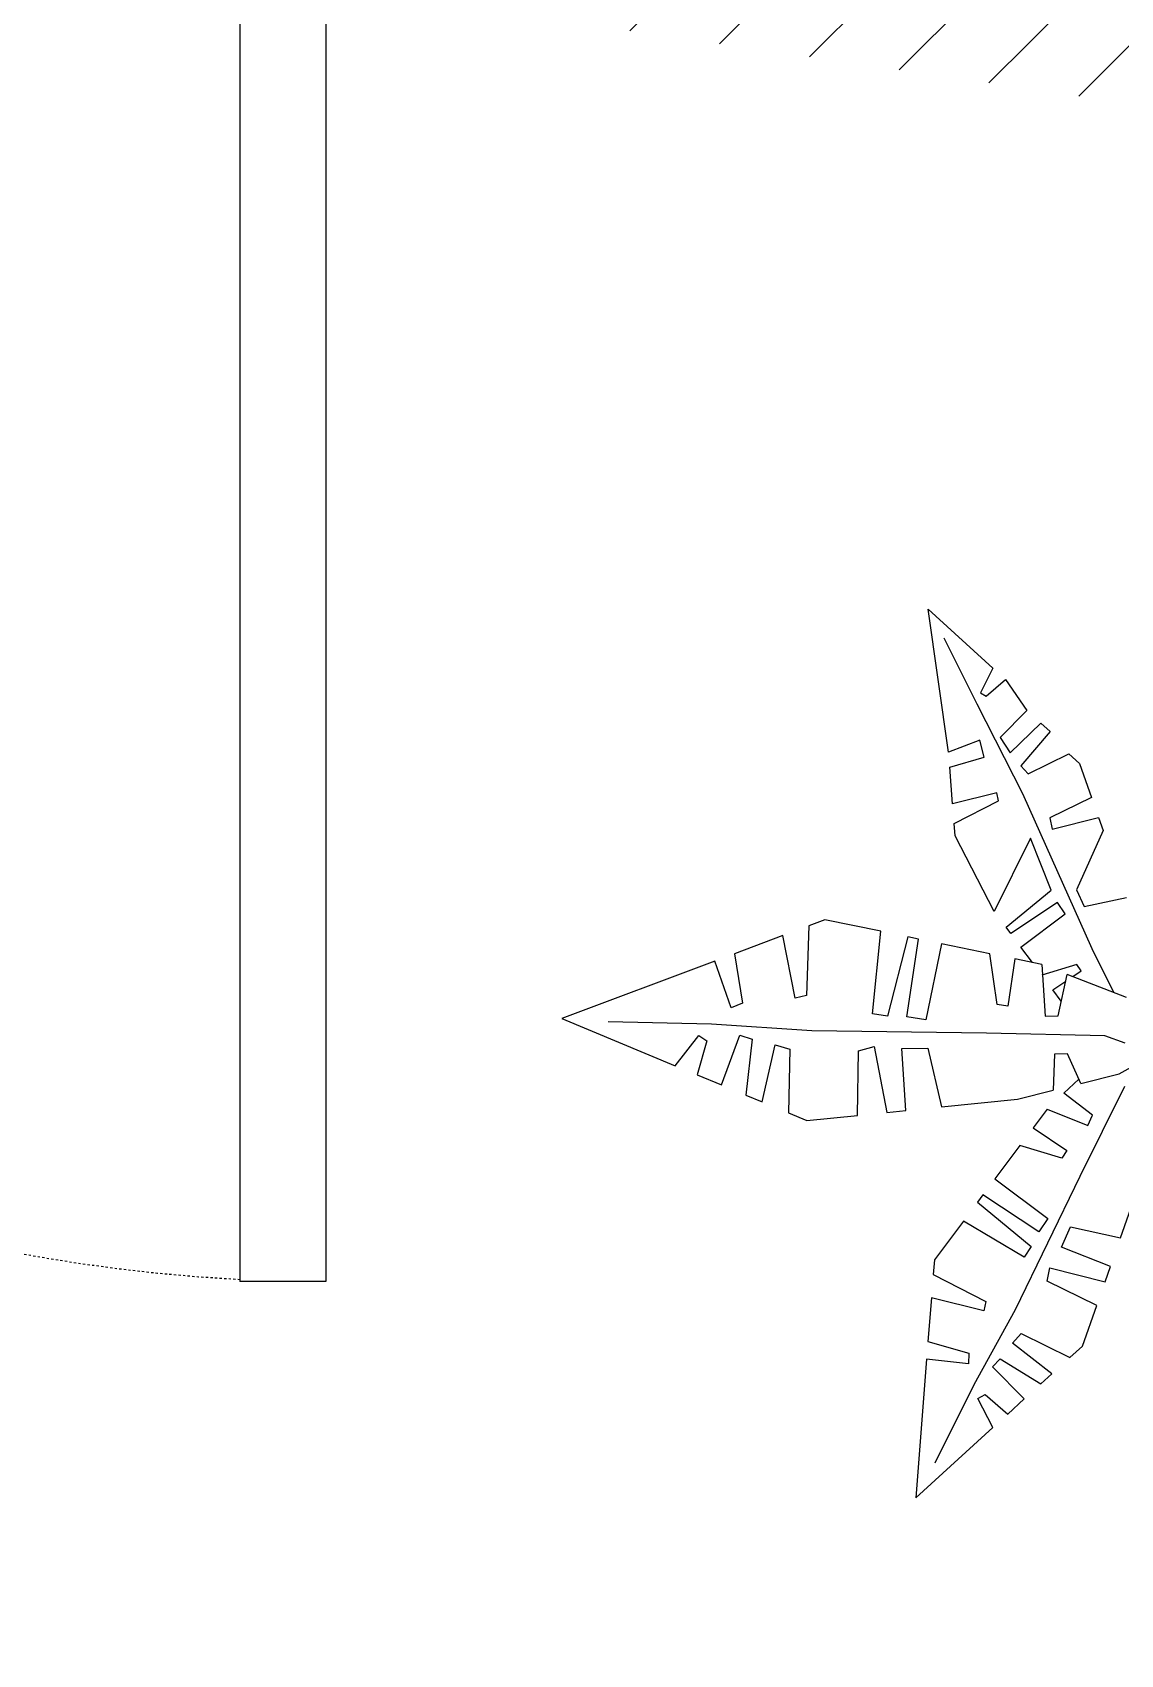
# Model space of a CAD drawing. Header units: millimetres. Extents: x 4686 to 9873, y 2010 to 4441.
# Drawn here: x 5589.3 to 5636.8, y 3766.4 to 3837.2 of the extents above; entities that cross this region are included whole.
import ezdxf

# ---------------------------------------------------------------- set-up
doc = ezdxf.new("R2010")
doc.units = ezdxf.units.MM
doc.linetypes.add('TRATTEGGIATA2', pattern=[0.375, 0.25, -0.125])
for name, color, linetype, lineweight in [('A-DOOR-FULL', 4, 'Continuous', 25), ('PALMA_pianta - trees palm', 104, 'Continuous', 25), ('SEZIONI_medie_small_section', 2, 'Continuous', 25)]:
    doc.layers.add(name, color=color, linetype=linetype, lineweight=lineweight)

msp = doc.modelspace()

# ---------------------------------------------------------------- hatches: boundary and pattern name
at = {"layer": 'SEZIONI_medie_small_section'}
h = msp.add_hatch(dxfattribs=at)
h.set_pattern_fill('ANSI31', color=256)
h.paths.add_polyline_path([(5605.873, 3687.353), (6686.151, 4139.703), (6686.151, 4167.28), (6596.665, 4167.28), (5605.873, 3752.401)])
edge = h.paths.add_edge_path(flags=17)
edge.add_line((5967.263, 3838.679), (6038.907, 3868.679))
edge.add_line((6406.528, 3838.679), (5967.263, 3838.679))
edge.add_line((6038.907, 3868.679), (6436.528, 3868.679))
edge.add_line((5605.885, 3838.679), (5811.919, 3838.679))
edge.add_line((5811.919, 3838.679), (5883.242, 3868.545))
edge.add_line((5883.242, 3868.545), (5605.885, 3868.545))
edge.add_line((5605.885, 3868.545), (5605.885, 3838.679))
edge.add_line((6116.528, 3764.463), (6126.528, 3764.463))
edge.add_line((6116.528, 3838.679), (6116.528, 3764.463))
edge.add_line((6126.528, 3764.463), (6126.528, 3838.679))
h = msp.add_hatch(dxfattribs=at)
h.set_pattern_fill('ANSI31', color=256)
edge = h.paths.add_edge_path()
edge.add_line((5286.528, 3553.632), (5316.528, 3566.194))
edge.add_line((5286.528, 3553.632), (5286.528, 3088.679))
edge.add_line((5316.528, 3118.679), (5316.528, 3566.194))
edge.add_line((5686.528, 3118.679), (5316.528, 3118.679))
edge.add_line((5286.528, 3088.679), (5716.528, 3088.679))
edge.add_line((5716.528, 3088.679), (5716.528, 3208.679))
edge.add_line((5686.528, 3213.679), (5686.528, 3118.679))
edge.add_line((6116.528, 3213.679), (5686.528, 3213.679))
edge.add_line((5716.528, 3208.679), (6086.528, 3208.679))
edge.add_line((6116.528, 3118.679), (6116.528, 3213.679))
edge.add_line((6086.528, 3208.679), (6086.528, 3088.679))
edge.add_line((6436.528, 3088.679), (6116.528, 3088.679))
edge.add_line((6086.528, 3088.679), (6116.528, 3088.679))
edge.add_line((6116.528, 3118.679), (6406.528, 3118.679))
edge.add_line((6406.528, 3118.679), (6406.528, 3838.679))
edge.add_line((6436.528, 3868.679), (6436.528, 3088.679))

# ---------------------------------------------------------------- linework, layer by layer
at = {"layer": 'A-DOOR-FULL'}
for p, q in [((5598.355, 3855.129), (5598.355, 3782.658)), ((5602.12, 3855.129), (5602.12, 3782.658)), ((5602.12, 3782.658), (5598.355, 3782.658))]:
    msp.add_line(p, q, dxfattribs=at)
at = {"layer": 'A-DOOR-FULL', "linetype": 'TRATTEGGIATA2', "ltscale": 0.25}
msp.add_arc((5602.12, 3855.129), 72.471, 180, 267.02226, dxfattribs=at)
at = {"layer": 'PALMA_pianta - trees palm'}
for p, q in [((5629.304, 3805.786), (5628.413, 3812.03)), ((5628.413, 3812.03), (5631.238, 3809.455)), ((5630.547, 3807.883), (5629.112, 3810.766)), ((5631.238, 3809.455), (5630.696, 3808.382)), ((5630.954, 3808.234), (5631.787, 3808.954)), ((5631.787, 3808.954), (5632.728, 3807.607)), ((5630.696, 3808.382), (5630.954, 3808.234)), ((5632.553, 3803.969), (5630.547, 3807.883)), ((5632.728, 3807.607), (5631.562, 3806.425)), ((5632.002, 3805.762), (5633.336, 3807.052)), ((5633.742, 3806.683), (5632.463, 3805.189)), ((5633.336, 3807.052), (5633.742, 3806.683)), ((5633.336, 3807.052), (5633.742, 3806.683)), ((5630.675, 3806.316), (5629.304, 3805.786)), ((5630.856, 3805.56), (5630.675, 3806.316)), ((5631.562, 3806.425), (5632.002, 3805.762)), ((5629.354, 3805.135), (5630.856, 3805.56)), ((5632.776, 3804.837), (5634.562, 3805.716)), ((5634.562, 3805.716), (5635.025, 3805.294)), ((5635.025, 3805.294), (5635.548, 3803.801)), ((5629.479, 3803.529), (5629.354, 3805.135)), ((5632.463, 3805.189), (5632.776, 3804.837)), ((5631.408, 3804.008), (5629.479, 3803.529)), ((5631.481, 3803.657), (5631.408, 3804.008)), ((5635.576, 3797.19), (5632.553, 3803.969)), ((5635.548, 3803.801), (5633.733, 3802.915)), ((5629.546, 3802.665), (5631.481, 3803.657)), ((5629.588, 3802.133), (5629.546, 3802.665)), ((5633.733, 3802.915), (5633.825, 3802.417)), ((5633.825, 3802.417), (5635.852, 3802.931)), ((5635.852, 3802.931), (5636.049, 3802.368)), ((5635.852, 3802.931), (5636.049, 3802.368)), ((5631.3, 3798.825), (5629.588, 3802.133)), ((5632.882, 3802.03), (5631.3, 3798.825)), ((5633.789, 3799.759), (5632.882, 3802.03)), ((5636.049, 3802.368), (5634.898, 3799.776)), ((5631.815, 3798.136), (5633.789, 3799.759)), ((5634.898, 3799.776), (5635.229, 3799.037)), ((5634.065, 3799.223), (5632.018, 3797.863)), ((5634.397, 3798.724), (5634.065, 3799.223)), ((5635.229, 3799.037), (5637.067, 3799.433)), ((5623.208, 3798.203), (5623.097, 3795.161)), ((5623.907, 3798.466), (5623.208, 3798.203)), ((5626.345, 3797.963), (5623.907, 3798.466)), ((5632.018, 3797.863), (5631.815, 3798.136)), ((5632.018, 3797.863), (5631.815, 3798.136)), ((5632.457, 3797.274), (5634.397, 3798.724)), ((5622.072, 3797.775), (5619.961, 3796.981)), ((5622.609, 3795.046), (5622.072, 3797.775)), ((5625.991, 3794.349), (5626.345, 3797.963)), ((5627.524, 3797.719), (5626.636, 3794.252)), ((5627.48, 3794.22), (5627.99, 3797.623)), ((5627.99, 3797.623), (5627.524, 3797.719)), ((5627.99, 3797.623), (5627.524, 3797.719)), ((5628.998, 3797.415), (5628.309, 3794.096)), ((5631.104, 3796.98), (5628.998, 3797.415)), ((5619.961, 3796.981), (5620.313, 3794.824)), ((5631.425, 3794.76), (5631.104, 3796.98)), ((5632.198, 3796.754), (5631.886, 3794.691)), ((5633.382, 3796.51), (5632.198, 3796.754)), ((5632.963, 3796.596), (5632.457, 3797.274)), ((5636.521, 3795.283), (5635.576, 3797.19)), ((5619.106, 3796.659), (5612.425, 3794.146)), ((5619.811, 3794.617), (5619.106, 3796.659)), ((5634.91, 3796.507), (5633.376, 3796.043)), ((5633.382, 3796.51), (5633.517, 3794.257)), ((5634.084, 3794.266), (5634.49, 3796.077)), ((5637.072, 3795.067), (5634.49, 3796.077)), ((5634.725, 3795.984), (5635.094, 3796.23)), ((5635.094, 3796.23), (5634.91, 3796.507)), ((5633.853, 3795.404), (5634.424, 3795.784)), ((5634.227, 3794.903), (5633.853, 3795.404)), ((5620.313, 3794.824), (5619.811, 3794.617)), ((5623.097, 3795.161), (5622.609, 3795.046)), ((5631.886, 3794.691), (5631.425, 3794.76)), ((5612.425, 3794.146), (5617.366, 3792.09)), ((5618.949, 3793.897), (5614.442, 3794.008)), ((5623.336, 3793.616), (5618.949, 3793.897)), ((5626.636, 3794.252), (5625.991, 3794.349)), ((5628.309, 3794.096), (5627.48, 3794.22)), ((5633.517, 3794.257), (5634.084, 3794.266)), ((5617.366, 3792.09), (5618.405, 3793.413)), ((5618.746, 3793.173), (5618.326, 3791.691)), ((5618.405, 3793.413), (5618.746, 3793.173)), ((5619.39, 3791.248), (5620.198, 3793.427)), ((5620.198, 3793.427), (5620.737, 3793.251)), ((5620.737, 3793.251), (5620.455, 3790.805)), ((5630.955, 3793.51), (5623.336, 3793.616)), ((5636.121, 3793.394), (5630.955, 3793.51)), ((5637.015, 3793.071), (5636.121, 3793.394)), ((5621.164, 3790.51), (5621.737, 3793.007)), ((5621.737, 3793.007), (5622.368, 3792.818)), ((5622.368, 3792.818), (5622.312, 3790.032)), ((5625.327, 3789.918), (5625.373, 3792.744)), ((5625.373, 3792.744), (5626.06, 3792.924)), ((5626.06, 3792.924), (5626.609, 3790.048)), ((5627.272, 3792.836), (5628.406, 3792.855)), ((5627.441, 3790.132), (5627.272, 3792.836)), ((5628.406, 3792.855), (5628.993, 3790.289)), ((5633.927, 3792.592), (5633.871, 3791.015)), ((5634.494, 3792.601), (5633.927, 3792.592)), ((5635.081, 3791.318), (5634.494, 3792.601)), ((5636.75, 3791.738), (5638.384, 3792.644)), ((5618.326, 3791.691), (5619.39, 3791.248)), ((5634.994, 3791.508), (5634.34, 3790.886)), ((5636.991, 3791.174), (5635.04, 3787.242)), ((5635.081, 3791.318), (5636.75, 3791.738)), ((5620.455, 3790.805), (5621.164, 3790.51)), ((5620.455, 3790.805), (5621.164, 3790.51)), ((5628.993, 3790.289), (5632.32, 3790.625)), ((5632.32, 3790.625), (5633.871, 3791.015)), ((5635.586, 3789.921), (5634.34, 3790.886)), ((5622.312, 3790.032), (5623.123, 3789.695)), ((5623.123, 3789.695), (5625.327, 3789.918)), ((5626.609, 3790.048), (5627.441, 3790.132)), ((5626.609, 3790.048), (5627.441, 3790.132)), ((5633.607, 3790.19), (5632.992, 3789.368)), ((5633.607, 3790.19), (5635.389, 3789.482)), ((5635.389, 3789.482), (5635.586, 3789.921)), ((5632.992, 3789.368), (5634.467, 3788.384)), ((5632.424, 3788.608), (5631.33, 3787.144)), ((5634.248, 3788.054), (5632.424, 3788.608)), ((5634.467, 3788.384), (5634.248, 3788.054)), ((5631.33, 3787.144), (5633.635, 3785.418)), ((5635.04, 3787.242), (5632.211, 3781.42)), ((5630.807, 3786.444), (5630.565, 3786.121)), ((5630.807, 3786.444), (5630.565, 3786.121)), ((5630.565, 3786.121), (5632.912, 3784.188)), ((5633.24, 3784.825), (5630.807, 3786.444)), ((5636.81, 3784.572), (5637.447, 3786.386)), ((5633.635, 3785.418), (5633.24, 3784.825)), ((5629.953, 3785.301), (5628.687, 3783.608)), ((5632.604, 3783.727), (5629.953, 3785.301)), ((5634.23, 3784.166), (5634.625, 3785.045)), ((5634.625, 3785.045), (5636.81, 3784.572)), ((5632.912, 3784.188), (5632.604, 3783.727)), ((5636.371, 3783.321), (5634.23, 3784.166)), ((5628.687, 3783.608), (5628.637, 3782.975)), ((5633.616, 3782.672), (5633.726, 3783.265)), ((5633.726, 3783.265), (5636.136, 3782.651)), ((5636.136, 3782.651), (5636.371, 3783.321)), ((5636.136, 3782.651), (5636.371, 3783.321)), ((5628.637, 3782.975), (5630.936, 3781.793)), ((5635.773, 3781.618), (5633.616, 3782.672)), ((5628.556, 3781.947), (5628.406, 3780.038)), ((5630.849, 3781.376), (5628.556, 3781.947)), ((5632.211, 3781.42), (5630.413, 3778.147)), ((5630.936, 3781.793), (5630.849, 3781.376)), ((5635.15, 3779.842), (5635.773, 3781.618)), ((5628.406, 3780.038), (5630.192, 3779.531)), ((5632.103, 3779.97), (5632.476, 3780.388)), ((5633.817, 3778.63), (5632.103, 3779.97)), ((5632.476, 3780.388), (5634.599, 3779.34)), ((5634.599, 3779.34), (5635.15, 3779.842)), ((5628.345, 3779.263), (5627.87, 3773.218)), ((5630.17, 3779.069), (5628.345, 3779.263)), ((5630.192, 3779.531), (5630.17, 3779.069)), ((5631.225, 3778.938), (5631.554, 3779.289)), ((5631.554, 3779.289), (5633.334, 3778.19)), ((5632.61, 3777.531), (5631.225, 3778.938)), ((5633.334, 3778.19), (5633.817, 3778.63)), ((5633.334, 3778.19), (5633.817, 3778.63)), ((5630.413, 3778.147), (5628.703, 3774.72)), ((5630.589, 3777.554), (5630.897, 3777.73)), ((5630.897, 3777.73), (5631.886, 3776.872)), ((5631.232, 3776.277), (5630.589, 3777.554)), ((5631.886, 3776.872), (5632.61, 3777.531)), ((5627.87, 3773.218), (5631.232, 3776.277))]:
    msp.add_line(p, q, dxfattribs=at)

doc.saveas('drawing.dxf')
